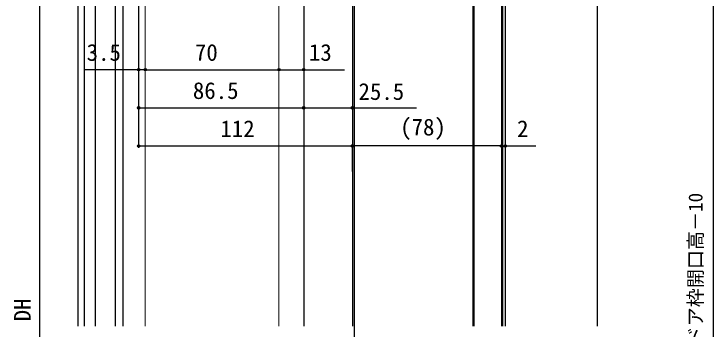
# Model space of a CAD drawing. Units: millimetres, scale not verified. Extents: x -525 to 525, y -783 to 779.
# Drawn here: x -211.6 to 154.5, y 142.2 to 307.4 of the extents above; entities that cross this region are included whole.
import ezdxf
from ezdxf.enums import TextEntityAlignment as Align

# ---------------------------------------------------------------- set-up
doc = ezdxf.new("R2010")
doc.units = ezdxf.units.MM
doc.header["$LTSCALE"] = 4
for name, color, linetype in [('0-3_YKK_12', 2, 'Continuous'), ('0-5_YKK_D', 6, 'Continuous'), ('0-7_YSS_K', 3, 'Continuous')]:
    doc.layers.add(name, color=color, linetype=linetype)
doc.layers.add('0-4_YKK_13', color=4, linetype='Continuous', lineweight=18)
doc.styles.add('ＭＳ ゴシック', font='')
doc.styles.get('ＭＳ ゴシック').set_extended_font_data('MS Gothic')

msp = doc.modelspace()

# ---------------------------------------------------------------- linework, layer by layer
at = {"layer": '0-3_YKK_12'}
for p, q in [((-33.338, -128.582), (-33.338, 558.556)), ((-178.161, 459.978), (-178.161, 143.694)), ((-174.813, 448.403), (-174.763, 143.694)), ((-169.165, 445.605), (-169.165, 143.694)), ((43.662, 402.693), (43.662, 143.694)), ((44.162, 402.693), (44.162, 143.694)), ((45.662, 402.693), (45.662, 143.694)), ((-34.338, 374.421), (-34.338, 143.694)), ((-158.638, 366.098), (-158.638, 143.694)), ((-154.638, 366.098), (-154.638, 143.694)), ((28.662, 362.693), (28.662, 143.694)), ((29.162, 362.693), (29.162, 143.694)), ((-59.838, 345.193), (-59.838, 143.694))]:
    msp.add_line(p, q, dxfattribs=at)
at = {"layer": '0-4_YKK_13'}
for p, q in [((-154.338, 143.694), (-154.338, 355.193)), ((-142.838, 143.694), (-142.838, 355.193)), ((-72.838, 143.694), (-72.838, 355.193))]:
    msp.add_line(p, q, dxfattribs=at)
at = {"layer": '0-5_YKK_D'}
for p, q in [((154.501, 377.193), (154.501, -46.306)), ((-146.338, 362.193), (-146.338, 237.193)), ((43.662, 361.993), (43.662, 237.193)), ((-146.338, 355.193), (-146.338, 277.193)), ((-34.338, 348.64), (-34.338, 237.193)), ((-198.161, 344.693), (-198.161, -29.81)), ((-146.338, 301.594), (-146.338, 257.193)), ((-146.338, 278.193), (-174.665, 278.193)), ((-142.838, 278.193), (-146.338, 278.193)), ((-142.838, 278.193), (-140.288, 278.193)), ((-146.338, 258.193), (-59.838, 258.193)), ((-146.338, 238.193), (-34.338, 238.193)), ((-34.338, 224.74), (-34.338, 239.193)), ((43.662, 238.193), (-34.338, 238.193)), ((43.662, 238.193), (41.112, 238.193)), ((43.662, 238.193), (45.662, 238.193)), ((45.662, 238.193), (61.717, 238.193))]:
    msp.add_line(p, q, dxfattribs=at)
for points in [[(-142.838, 278.193), (-72.838, 278.193), (-59.838, 278.193), (-38.561, 278.193)], [(-59.838, 258.193), (-34.338, 258.193), (-0.833, 258.193)]]:
    msp.add_lwpolyline(points, dxfattribs=at)
for centre in [(-146.338, 278.193), (-142.838, 278.193), (-142.838, 278.193), (-72.838, 278.193), (-72.838, 278.193), (-59.838, 278.193), (-146.338, 258.193), (-59.838, 258.193), (-59.838, 258.193), (-34.338, 258.193), (-146.338, 238.193), (-34.338, 238.193), (-34.338, 238.193), (43.662, 238.193), (43.662, 238.193), (45.662, 238.193)]:
    msp.add_circle(centre, 0.637, dxfattribs=at)
at = {"layer": '0-7_YSS_K'}
msp.add_line((93.842, 422.693), (93.842, 143.694), dxfattribs=at)

# ---------------------------------------------------------------- texts
at = {"layer": '0-5_YKK_D', "style": 'ＭＳ ゴシック'}
for s, p in [('3.5', (-173.552, 280.193)), ('70', (-116.838, 280.193)), ('13', (-57.129, 280.193)), ('86.5', (-117.917, 260.193)), ('25.5', (-31.174, 259.693)), ('(78)', (-9.349, 241.057)), ('112', (-103.513, 240.193)), ('2', (51.876, 240.193))]:
    msp.add_text(s, height=8.798, dxfattribs=at).set_placement(p, align=Align.BOTTOM_LEFT)
for s, height, p in [('新設ドア枠H=既設ドア枠開口高－10', 7.331, (151.195, 53.654)), ('DH', 8.798, (-200.161, 146.226))]:
    msp.add_text(s, height=height, rotation=90, dxfattribs=at).set_placement(p, align=Align.BOTTOM_LEFT)

doc.saveas('drawing.dxf')
